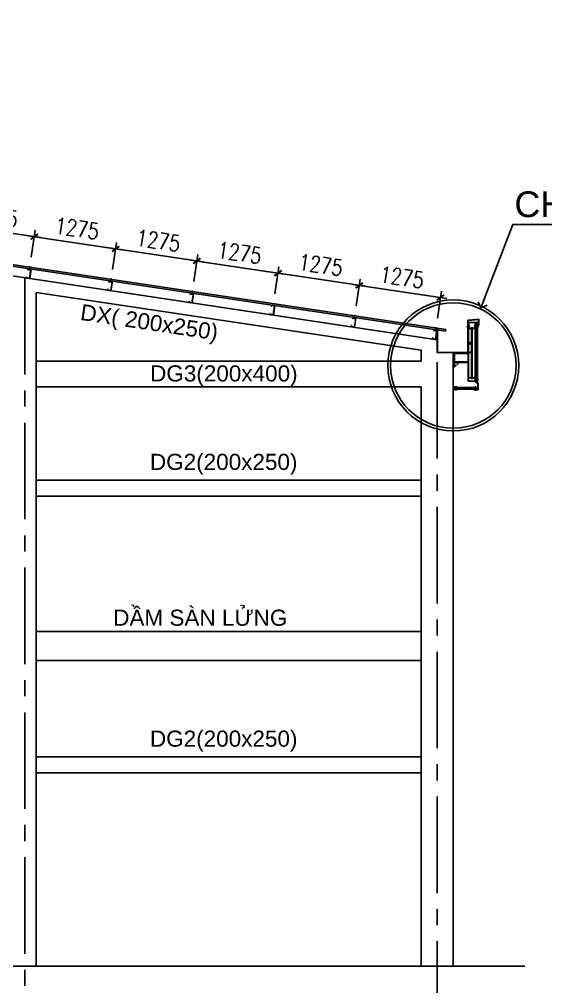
# Model space of a CAD drawing. Header units: inches. Extents: x 651127 to 1529722, y 768575 to 1021311.
# Drawn here: x 1064785 to 1072956, y 843677 to 858706 of the extents above; entities that cross this region are included whole.
import ezdxf
from ezdxf.enums import TextEntityAlignment as Align

# ---------------------------------------------------------------- set-up
doc = ezdxf.new("R2010")
doc.units = ezdxf.units.IN
doc.header["$LTSCALE"] = 1000
doc.header["$MEASUREMENT"] = 0
doc.linetypes.add('CENTER2', pattern=[1.125, 0.75, -0.125, 0.125, -0.125])
doc.layers.get('DEFPOINTS').update_dxf_attribs({"color": 8, "lineweight": 9})
for name, color, linetype in [('DWGshare.com_10', 7, 'Continuous'), ('DWGshare.com_19', 136, 'Continuous'), ('DWGshare.com_2', 147, 'Continuous'), ('DWGshare.com_3', 7, 'Continuous'), ('DWGshare.com_32', 253, 'Continuous'), ('DWGshare.com_33', 9, 'Continuous'), ('DWGshare.com_34', 1, 'Continuous'), ('DWGshare.com_35', 9, 'Continuous'), ('DWGshare.com_36', 2, 'Continuous'), ('DWGshare.com_4', 8, 'CENTER2')]:
    doc.layers.add(name, color=color, linetype=linetype)
doc.styles.add('DWGshare.com_14', font='romans.shx', dxfattribs={"width": 0.8})
doc.styles.add('DWGshare.com_4', font='romans.shx', dxfattribs={"width": 0.8})
doc.styles.add('DWGshare.com_6', font='VHELVEN.TTF')
doc.dimstyles.new('DWGshare.com_1', dxfattribs={"dimscale": 100, "dimtxt": 2.5, "dimasz": 1, "dimexe": 1, "dimexo": 1.5, "dimgap": 1, "dimtad": 1, "dimdec": 0, "dimzin": 0, "dimdsep": 46, "dimtxsty": 'DWGshare.com_4', "dimblk": 'DWGshare.com_1', "dimcen": 1.5, "dimdle": 1, "dimclrd": 256, "dimclre": 256, "dimclrt": 7, "dimadec": 0, "dimazin": 0, "dimtfac": 1, "dimtdec": 0, "dimtix": 1, "dimtmove": 2, "dimatfit": 3, "dimfxl": 1, "dimtolj": 1, "dimtzin": 0, "dimarcsym": 0})
doc.dimstyles.new('DWGshare.com_10', dxfattribs={"dimscale": 100, "dimtxt": 2.5, "dimasz": 1.5, "dimexe": 1.5, "dimexo": 1.5, "dimgap": 1, "dimtad": 1, "dimdec": 0, "dimzin": 0, "dimdsep": 46, "dimtxsty": 'DWGshare.com_14', "dimblk": 'DWGshare.com_1', "dimcen": 3, "dimdle": 1.5, "dimclrd": 252, "dimclre": 252, "dimclrt": 7, "dimadec": 0, "dimazin": 0, "dimtfac": 1, "dimtdec": 0, "dimtix": 1, "dimtmove": 2, "dimatfit": 3, "dimldrblk": 'DWGshare.com_13', "dimfxl": 1, "dimtolj": 1, "dimtzin": 0, "dimlwd": -1, "dimlwe": -1, "dimarcsym": 0})

# ---------------------------------------------------------------- blocks, each defined once
blk = doc.blocks.new('DWGshare.com_1')
at = {"color": 0, "linetype": 'ByBlock', "const_width": 0.3}
blk.add_lwpolyline([(-0.5, -0.5), (0.5, 0.5)], dxfattribs=at)
blk = doc.blocks.new('*D1238')
at = {"layer": 'DEFPOINTS', "color": 0, "transparency": 16777216}
for p in [(1065018, 855329), (1063687, 855050), (1064948, 854861)]:
    blk.add_point(p, dxfattribs=at)
at = {"layer": 'DWGshare.com_2', "lineweight": -2, "transparency": 16777216}
for p, q in [((1063709, 855199), (1063772, 855617)), ((1063658, 855533), (1065117, 855314)), ((1064970, 855009), (1065033, 855428))]:
    blk.add_line(p, q, dxfattribs=at)
at = {"layer": 'DWGshare.com_2', "lineweight": -2, "transparency": 16777216, "xscale": 100, "yscale": 100, "zscale": 100}
for p, rotation in [((1063757, 855518), 171.4692343901237), ((1065018, 855329), 351.4692343901237)]:
    blk.add_blockref('DWGshare.com_1', p, dxfattribs=dict(at, rotation=rotation))
at = {"layer": 'DWGshare.com_2', "color": 7, "transparency": 16777216, "insert": (1064421, 855646), "char_height": 250, "attachment_point": 5, "rotation": 351.4692, "style": 'DWGshare.com_4'}
blk.add_mtext('\\A1;1275', dxfattribs=at)
blk = doc.blocks.new('*D1239')
at = {"layer": 'DEFPOINTS', "color": 0, "transparency": 16777216}
for p in [(1066279, 855140), (1064948, 854861), (1066209, 854672)]:
    blk.add_point(p, dxfattribs=at)
at = {"layer": 'DWGshare.com_2', "lineweight": -2, "transparency": 16777216}
for p, q in [((1064919, 855344), (1066378, 855125)), ((1064970, 855009), (1065033, 855428)), ((1066231, 854820), (1066294, 855239))]:
    blk.add_line(p, q, dxfattribs=at)
at = {"layer": 'DWGshare.com_2', "lineweight": -2, "transparency": 16777216, "xscale": 100, "yscale": 100, "zscale": 100}
for p, rotation in [((1065018, 855329), 171.4692343901237), ((1066279, 855140), 351.4692343901237)]:
    blk.add_blockref('DWGshare.com_1', p, dxfattribs=dict(at, rotation=rotation))
at = {"layer": 'DWGshare.com_2', "color": 7, "transparency": 16777216, "insert": (1065682, 855457), "char_height": 250, "attachment_point": 5, "rotation": 351.4692, "style": 'DWGshare.com_4'}
blk.add_mtext('\\A1;1275', dxfattribs=at)
blk = doc.blocks.new('*D1240')
at = {"layer": 'DEFPOINTS', "color": 0, "transparency": 16777216}
for p in [(1067540, 854951), (1066209, 854672), (1067470, 854483)]:
    blk.add_point(p, dxfattribs=at)
at = {"layer": 'DWGshare.com_2', "lineweight": -2, "transparency": 16777216}
for p, q in [((1066180, 855155), (1067639, 854936)), ((1066231, 854820), (1066294, 855239)), ((1067492, 854631), (1067555, 855050))]:
    blk.add_line(p, q, dxfattribs=at)
at = {"layer": 'DWGshare.com_2', "lineweight": -2, "transparency": 16777216, "xscale": 100, "yscale": 100, "zscale": 100}
for p, rotation in [((1066279, 855140), 171.4692343901237), ((1067540, 854951), 351.4692343901237)]:
    blk.add_blockref('DWGshare.com_1', p, dxfattribs=dict(at, rotation=rotation))
at = {"layer": 'DWGshare.com_2', "color": 7, "transparency": 16777216, "insert": (1066943, 855268), "char_height": 250, "attachment_point": 5, "rotation": 351.4692, "style": 'DWGshare.com_4'}
blk.add_mtext('\\A1;1275', dxfattribs=at)
blk = doc.blocks.new('*D1241')
at = {"layer": 'DEFPOINTS', "color": 0, "transparency": 16777216}
for p in [(1068801, 854762), (1067470, 854483), (1068731, 854294)]:
    blk.add_point(p, dxfattribs=at)
at = {"layer": 'DWGshare.com_2', "lineweight": -2, "transparency": 16777216}
for p, q in [((1067492, 854631), (1067555, 855050)), ((1067441, 854966), (1068900, 854747)), ((1068753, 854442), (1068816, 854860))]:
    blk.add_line(p, q, dxfattribs=at)
at = {"layer": 'DWGshare.com_2', "lineweight": -2, "transparency": 16777216, "xscale": 100, "yscale": 100, "zscale": 100}
for p, rotation in [((1067540, 854951), 171.4692343901237), ((1068801, 854762), 351.4692343901237)]:
    blk.add_blockref('DWGshare.com_1', p, dxfattribs=dict(at, rotation=rotation))
at = {"layer": 'DWGshare.com_2', "color": 7, "transparency": 16777216, "insert": (1068204, 855079), "char_height": 250, "attachment_point": 5, "rotation": 351.4692, "style": 'DWGshare.com_4'}
blk.add_mtext('\\A1;1275', dxfattribs=at)
blk = doc.blocks.new('*D1242')
at = {"layer": 'DEFPOINTS', "color": 0, "transparency": 16777216}
for p in [(1070062, 854572), (1068731, 854294), (1069992, 854105)]:
    blk.add_point(p, dxfattribs=at)
at = {"layer": 'DWGshare.com_2', "lineweight": -2, "transparency": 16777216}
for p, q in [((1068753, 854442), (1068816, 854860)), ((1068702, 854776), (1070161, 854558)), ((1070014, 854253), (1070077, 854671))]:
    blk.add_line(p, q, dxfattribs=at)
at = {"layer": 'DWGshare.com_2', "lineweight": -2, "transparency": 16777216, "xscale": 100, "yscale": 100, "zscale": 100}
for p, rotation in [((1068801, 854762), 171.4692343901237), ((1070062, 854572), 351.4692343901237)]:
    blk.add_blockref('DWGshare.com_1', p, dxfattribs=dict(at, rotation=rotation))
at = {"layer": 'DWGshare.com_2', "color": 7, "transparency": 16777216, "insert": (1069465, 854890), "char_height": 250, "attachment_point": 5, "rotation": 351.4692, "style": 'DWGshare.com_4'}
blk.add_mtext('\\A1;1275', dxfattribs=at)
blk = doc.blocks.new('*D1243')
at = {"layer": 'DEFPOINTS', "color": 0, "transparency": 16777216}
for p in [(1071323, 854383), (1069992, 854105), (1071252, 853915)]:
    blk.add_point(p, dxfattribs=at)
at = {"layer": 'DWGshare.com_2', "lineweight": -2, "transparency": 16777216}
for p, q in [((1069963, 854587), (1071422, 854368)), ((1070014, 854253), (1070077, 854671)), ((1071275, 854064), (1071337, 854482))]:
    blk.add_line(p, q, dxfattribs=at)
at = {"layer": 'DWGshare.com_2', "lineweight": -2, "transparency": 16777216, "xscale": 100, "yscale": 100, "zscale": 100}
for p, rotation in [((1070062, 854572), 171.4692343901237), ((1071323, 854383), 351.4692343901237)]:
    blk.add_blockref('DWGshare.com_1', p, dxfattribs=dict(at, rotation=rotation))
at = {"layer": 'DWGshare.com_2', "color": 7, "transparency": 16777216, "insert": (1070726, 854700), "char_height": 250, "attachment_point": 5, "rotation": 351.4692, "style": 'DWGshare.com_4'}
blk.add_mtext('\\A1;1275', dxfattribs=at)
blk = doc.blocks.new('DWGshare.com_13')
at = {"color": 0, "linetype": 'ByBlock', "lineweight": -2}
for p, q in [((0, 0), (-1, 0)), ((-0.5, 0.5), (0, 0)), ((0, 0), (-0.5, -0.5))]:
    blk.add_line(p, q, dxfattribs=at)

msp = doc.modelspace()

# ---------------------------------------------------------------- linework, layer by layer
at = {"layer": 'DWGshare.com_3'}
for p, q in [((1039272.5, 858528.9), (1071272.5, 853728.9)), ((1065047.5, 843996.9), (1065047.5, 854460.4)), ((1071022.5, 853564.2), (1065047.5, 854460.4)), ((1071022.5, 853396.9), (1071022.5, 853564.2)), ((1071522.5, 843996.9), (1071522.5, 853528.5)), ((1065047.5, 853396.9), (1071022.5, 853396.9)), ((1065047.5, 852996.9), (1071022.5, 852996.9)), ((1071022.5, 843996.9), (1071022.5, 852996.9)), ((1071022.5, 851546.9), (1065047.5, 851546.9)), ((1071022.5, 851296.9), (1065047.5, 851296.9)), ((1065047.5, 849196.9), (1071022.5, 849196.9)), ((1065047.5, 848746.9), (1071022.5, 848746.9)), ((1065047.5, 847246.9), (1071022.5, 847246.9)), ((1065047.5, 846996.9), (1071022.5, 846996.9))]:
    msp.add_line(p, q, dxfattribs=at)
at = {"layer": 'DWGshare.com_32', "ltscale": 0.9}
for p, q in [((1071746.5, 853917.2), (1071746.5, 854017.9)), ((1071749.5, 854017.9), (1071749.5, 853772.1)), ((1071752.5, 853084), (1071752.5, 853996.9)), ((1071872.5, 853996.9), (1071752.5, 853996.9)), ((1071917.3, 854046.9), (1071758.2, 854030.9)), ((1071914.3, 854043.6), (1071758.5, 854027.9)), ((1071760.5, 853084), (1071760.5, 853996.9)), ((1071864.5, 853084), (1071864.5, 853996.9)), ((1071872.5, 853071.6), (1071872.5, 853996.9)), ((1071897.5, 853996.9), (1071872.5, 853996.9)), ((1071872.5, 853084), (1071872.5, 853996.9)), ((1071897.5, 853071.6), (1071897.5, 853996.9)), ((1071897.9, 853949.9), (1071897.9, 853908.7)), ((1071900.9, 853946.9), (1071900.9, 853908.7)), ((1071914.3, 853949.9), (1071914.3, 854043.6)), ((1071917.3, 853946.9), (1071917.3, 854046.9)), ((1071749.5, 853917.2), (1071746.5, 853917.2)), ((1071897.9, 853908.7), (1071900.9, 853908.7)), ((1071533.2, 853482.5), (1071521.4, 853482.5)), ((1071532.5, 853524.5), (1071522.5, 853524.5)), ((1071752.5, 853524.5), (1071532.5, 853524.5)), ((1071532.5, 853524.5), (1071532.5, 853294.5)), ((1071752.5, 853516.5), (1071532.5, 853516.5)), ((1071532.5, 853460.8), (1071532.5, 853488.3)), ((1071533.2, 853488.3), (1071532.5, 853488.3)), ((1071533.2, 853490.5), (1071542.1, 853490.5)), ((1071533.2, 853458.5), (1071533.2, 853490.5)), ((1071542.1, 853482), (1071533.2, 853482)), ((1071543.8, 853486.3), (1071543.8, 853462.8)), ((1071533.2, 853466.5), (1071521, 853466.5)), ((1071533.2, 853416.5), (1071521, 853416.5)), ((1071533.2, 853342.5), (1071521, 853342.5)), ((1071533.2, 853432.5), (1071521.4, 853432.5)), ((1071533.2, 853326.5), (1071521.4, 853326.5)), ((1071533.2, 853460.8), (1071532.5, 853460.8)), ((1071532.5, 853410.8), (1071532.5, 853438.3)), ((1071533.2, 853438.3), (1071532.5, 853438.3)), ((1071533.2, 853410.8), (1071532.5, 853410.8)), ((1071752.5, 853382.5), (1071532.5, 853382.5)), ((1071752.5, 853374.5), (1071532.5, 853374.5)), ((1071532.5, 853294.5), (1071612.5, 853374.5)), ((1071533.2, 853348.3), (1071532.5, 853348.3)), ((1071532.5, 853348.3), (1071532.5, 853320.8)), ((1071542.1, 853467), (1071533.2, 853467)), ((1071542.1, 853458.5), (1071533.2, 853458.5)), ((1071533.2, 853440.5), (1071542.1, 853440.5)), ((1071533.2, 853408.5), (1071533.2, 853440.5)), ((1071542.1, 853432), (1071533.2, 853432)), ((1071542.1, 853417), (1071533.2, 853417)), ((1071542.1, 853408.5), (1071533.2, 853408.5)), ((1071533.2, 853350.5), (1071533.2, 853318.5)), ((1071542.1, 853350.5), (1071533.2, 853350.5)), ((1071542.1, 853342), (1071533.2, 853342)), ((1071542.1, 853327), (1071533.2, 853327)), ((1071543.8, 853436.3), (1071543.8, 853412.8)), ((1071543.8, 853322.8), (1071543.8, 853346.3)), ((1071532.5, 853294.5), (1071522.5, 853294.5)), ((1071533.2, 853320.8), (1071532.5, 853320.8)), ((1071533.2, 853318.5), (1071542.1, 853318.5)), ((1071872.5, 853084), (1071752.5, 853084)), ((1071872.5, 853071.6), (1071897.5, 853071.6)), ((1071534.1, 852984), (1071892.4, 852984)), ((1071534.1, 852984), (1071534.1, 852959)), ((1071534.1, 852959), (1071892.4, 852959)), ((1071892.4, 852984), (1071892.4, 852959))]:
    msp.add_line(p, q, dxfattribs=at)
at = {"layer": 'DWGshare.com_32', "ltscale": 100}
for p, q in [((1071914.3, 853949.9), (1071897.9, 853949.9)), ((1071917.3, 853946.9), (1071900.9, 853946.9)), ((1071522.5, 852994.5), (1071575.5, 852994.5)), ((1071522.5, 852948.5), (1071522.5, 852994.5)), ((1071575.5, 852948.5), (1071522.5, 852948.5)), ((1071525.5, 852951.5), (1071525.5, 852991.5)), ((1071525.5, 852991.5), (1071575.5, 852991.5)), ((1071575.5, 852951.5), (1071525.5, 852951.5)), ((1071575.5, 852994.5), (1071575.5, 852991.5)), ((1071575.5, 852951.5), (1071575.5, 852948.5))]:
    msp.add_line(p, q, dxfattribs=at)
at = {"layer": 'DWGshare.com_32', "ltscale": 0.9}
for points in [[(1064902.3, 854704.7), (1064899.8, 854687.9), (1064943.3, 854681.3), (1064964.6, 854823.8), (1064921.1, 854830.3), (1064918.6, 854813.5), (1064915.6, 854813.9), (1064918.6, 854833.7), (1064968, 854826.3), (1064945.8, 854677.9), (1064896.3, 854685.4), (1064899.3, 854705.1)], [(1066163.2, 854515.6), (1066160.6, 854498.7), (1066204.2, 854492.2), (1066225.5, 854634.6), (1066182, 854641.1), (1066179.5, 854624.3), (1066176.5, 854624.8), (1066179.5, 854644.6), (1066228.9, 854637.1), (1066206.7, 854488.8), (1066157.2, 854496.2), (1066160.2, 854516)], [(1067424.1, 854326.4), (1067421.5, 854309.6), (1067465.1, 854303.1), (1067486.4, 854445.5), (1067442.9, 854452), (1067440.4, 854435.2), (1067437.4, 854435.6), (1067440.4, 854455.4), (1067489.8, 854448), (1067467.6, 854299.7), (1067418.1, 854307.1), (1067421.1, 854326.9)], [(1068685, 854137.3), (1068682.4, 854120.5), (1068725.9, 854113.9), (1068747.3, 854256.4), (1068703.8, 854262.9), (1068701.3, 854246.1), (1068698.3, 854246.5), (1068701.3, 854266.3), (1068750.7, 854258.9), (1068728.5, 854110.5), (1068679, 854117.9), (1068682, 854137.7)], [(1069945.8, 853948.1), (1069943.3, 853931.3), (1069986.8, 853924.8), (1070008.2, 854067.2), (1069964.7, 854073.7), (1069962.2, 854056.9), (1069959.2, 854057.4), (1069962.2, 854077.2), (1070011.6, 854069.7), (1069989.4, 853921.4), (1069939.9, 853928.8), (1069942.9, 853948.6)], [(1071772.5, 853951.3), (1071755.5, 853951.3), (1071755.5, 853907.3), (1071869.5, 853907.3), (1071869.5, 853951.3), (1071852.5, 853951.3), (1071852.5, 853954.3), (1071872.5, 853954.3), (1071872.5, 853904.3), (1071752.5, 853904.3), (1071752.5, 853954.3), (1071772.5, 853954.3)], [(1071206.7, 853759), (1071204.2, 853742.2), (1071247.7, 853735.7), (1071269.1, 853878.1), (1071225.6, 853884.6), (1071223.1, 853867.8), (1071220.1, 853868.2), (1071223.1, 853888), (1071272.5, 853880.6), (1071250.3, 853732.3), (1071200.8, 853739.7), (1071203.8, 853759.5)], [(1071799.5, 853548.5), (1071799.5, 853531.5), (1071755.5, 853531.5), (1071755.5, 853675.5), (1071799.5, 853675.5), (1071799.5, 853658.5), (1071802.5, 853658.5), (1071802.5, 853678.5), (1071752.5, 853678.5), (1071752.5, 853528.5), (1071802.5, 853528.5), (1071802.5, 853548.5)], [(1071772.5, 853090.1), (1071755.5, 853090.1), (1071755.5, 853134.1), (1071869.5, 853134.1), (1071869.5, 853090.1), (1071852.5, 853090.1), (1071852.5, 853087.1), (1071872.5, 853087.1), (1071872.5, 853137.1), (1071752.5, 853137.1), (1071752.5, 853087.1), (1071772.5, 853087.1)], [(1071878, 853067.6), (1071878, 853147.7), (1071875, 853147.7), (1071875, 853065.7), (1071904.1, 853052.9), (1071904.1, 852952.9), (1071850.3, 852952.9), (1071846.2, 852959), (1071843.7, 852957.3), (1071848.8, 852949.9), (1071907.1, 852949.9), (1071907.1, 853054.9)]]:
    msp.add_lwpolyline(points, close=True, dxfattribs=at)
msp.add_lwpolyline([(1071272.5, 853880.6), (1071272.5, 853528.5), (1071752.5, 853528.5), (1071752.5, 853946.9), (1071749.5, 853946.9), (1071749.5, 853531.5), (1071275.5, 853531.5), (1071275.5, 853880.6), (1071272.5, 853880.6)], dxfattribs=at)
for centre, radius, start, end in [((1071759.5, 854017.9), 13, 95.75881, 180), ((1071759.5, 854017.9), 10, 95.75881, 180), ((1071537.9, 853486.3), 5.95, 314.51051, 45.48949), ((1071527.1, 853474.5), 16.7, 333.32156, 26.67844), ((1071543.8, 853482), 6.865802383797258e-13, 214.3461, 208.21321), ((1071537.9, 853462.8), 5.95, 314.51051, 45.48949), ((1071537.9, 853436.3), 5.95, 314.51051, 45.48949), ((1071527.1, 853424.5), 16.7, 333.32156, 26.67844), ((1071537.9, 853412.8), 5.95, 314.51051, 45.48949), ((1071537.9, 853346.3), 5.95, 314.51051, 45.48949), ((1071527.1, 853334.5), 16.7, 333.32156, 26.67844), ((1071537.9, 853322.8), 5.95, 314.51051, 45.48949), ((1071543.8, 853432), 6.865802383797258e-13, 214.3461, 208.21321), ((1071543.8, 853327), 6.865802383797258e-13, 151.78679, 145.6539)]:
    msp.add_arc(centre, radius, start, end, dxfattribs=at)
at = {"layer": 'DWGshare.com_33', "color": 1}
msp.add_line((1003533.1, 843996.9), (1072633.8, 843996.9), dxfattribs=at)
at = {"layer": 'DWGshare.com_33', "color": 5}
msp.add_lwpolyline([(1039272.5, 858680.6), (1071401.1, 853861.3), (1071404.8, 853886), (1039272.5, 858705.9)], dxfattribs=at)
at = {"layer": 'DWGshare.com_34', "ltscale": 100}
for radius in [1017.4, 974.7]:
    msp.add_circle((1071522.5, 853328.2), radius, dxfattribs=at)
at = {"layer": 'DWGshare.com_35'}
for p, q in [((1064940.2, 854856.8), (1064940.1, 854856)), ((1064940.1, 854856), (1064954, 854853.9)), ((1064940.2, 854856.8), (1064954.1, 854854.7)), ((1064941.6, 854861.3), (1064940.9, 854856.6)), ((1064941.7, 854855.8), (1064941.7, 854855.5)), ((1064941.7, 854855.5), (1064952.4, 854853.9)), ((1064952.6, 854860.4), (1064943.4, 854861.8)), ((1064945, 854860.8), (1064944.3, 854856.1)), ((1064950.8, 854859.9), (1064950.1, 854855.3)), ((1064952.4, 854854.2), (1064952.4, 854853.9)), ((1064953.4, 854854.8), (1064954.1, 854859.4)), ((1064954, 854853.9), (1064954.1, 854854.7)), ((1064938.3, 854822.2), (1064937, 854813.6)), ((1064937, 854813.6), (1064940.2, 854809.3)), ((1064937, 854813.6), (1064938.2, 854813.4)), ((1064938, 854825), (1064938.8, 854825.6)), ((1064938, 854825), (1064946.7, 854822.1)), ((1064938, 854825), (1064938.6, 854824.2)), ((1064938, 854822.7), (1064938.5, 854823.1)), ((1064938, 854822.7), (1064939.6, 854822.2)), ((1064938, 854822.7), (1064938.3, 854822.2)), ((1064939.6, 854822.2), (1064938.2, 854813.4)), ((1064938.2, 854813.4), (1064940.2, 854809.3)), ((1064938.3, 854827.2), (1064938.7, 854827.5)), ((1064938.3, 854827.2), (1064947, 854824.3)), ((1064938.3, 854827.2), (1064939, 854826.4)), ((1064939.6, 854822.2), (1064938.3, 854822.2)), ((1064938.6, 854824.2), (1064938.5, 854823.1)), ((1064939.6, 854822.2), (1064938.5, 854823.1)), ((1064938.6, 854824.2), (1064945.9, 854821.5)), ((1064939, 854826.4), (1064938.8, 854825.6)), ((1064938.8, 854825.6), (1064946.1, 854822.9)), ((1064939, 854826.4), (1064946.2, 854823.7)), ((1064939.6, 854822.2), (1064940.2, 854809.3)), ((1064944.5, 854812.5), (1064940.2, 854809.3)), ((1064940.9, 854827.2), (1064946.4, 854825.1)), ((1064945.9, 854821.5), (1064944.5, 854812.5)), ((1064946.7, 854822.1), (1064945.9, 854821.5)), ((1064946.2, 854823.7), (1064946.1, 854822.9)), ((1064946.7, 854822.1), (1064946.1, 854822.9)), ((1064947, 854824.3), (1064946.2, 854823.7)), ((1064946.5, 854825.9), (1064946.4, 854825.1)), ((1064947, 854824.3), (1064946.4, 854825.1)), ((1064947, 854826.3), (1064946.5, 854825.9)), ((1066199.2, 854633.1), (1066197.9, 854624.5)), ((1066197.9, 854624.5), (1066201.1, 854620.2)), ((1066197.9, 854624.5), (1066199.1, 854624.3)), ((1066198.9, 854635.8), (1066199.7, 854636.5)), ((1066198.9, 854635.8), (1066207.6, 854632.9)), ((1066198.9, 854635.8), (1066199.5, 854635)), ((1066198.9, 854633.6), (1066199.4, 854634)), ((1066198.9, 854633.6), (1066200.4, 854633.1)), ((1066198.9, 854633.6), (1066199.2, 854633.1)), ((1066200.4, 854633.1), (1066199.1, 854624.3)), ((1066199.1, 854624.3), (1066201.1, 854620.2)), ((1066199.2, 854638.1), (1066199.6, 854638.4)), ((1066199.2, 854638.1), (1066207.9, 854635.1)), ((1066199.2, 854638.1), (1066199.8, 854637.2)), ((1066200.4, 854633.1), (1066199.2, 854633.1)), ((1066199.5, 854635), (1066199.4, 854634)), ((1066200.4, 854633.1), (1066199.4, 854634)), ((1066199.5, 854635), (1066206.7, 854632.3)), ((1066199.8, 854637.2), (1066199.7, 854636.5)), ((1066199.7, 854636.5), (1066207, 854633.7)), ((1066199.8, 854637.2), (1066207.1, 854634.5)), ((1066200.4, 854633.1), (1066201.1, 854620.2)), ((1066201.1, 854667.6), (1066201, 854666.9)), ((1066201, 854666.9), (1066214.9, 854664.8)), ((1066201.1, 854667.6), (1066215, 854665.5)), ((1066205.4, 854623.3), (1066201.1, 854620.2)), ((1066202.5, 854672.2), (1066201.8, 854667.5)), ((1066201.8, 854638), (1066207.3, 854636)), ((1066202.6, 854666.6), (1066202.6, 854666.4)), ((1066202.6, 854666.4), (1066213.3, 854664.8)), ((1066213.4, 854671.3), (1066204.3, 854672.6)), ((1066205.8, 854671.7), (1066205.1, 854667)), ((1066206.7, 854632.3), (1066205.4, 854623.3)), ((1066207.6, 854632.9), (1066206.7, 854632.3)), ((1066207.1, 854634.5), (1066207, 854633.7)), ((1066207.6, 854632.9), (1066207, 854633.7)), ((1066207.9, 854635.1), (1066207.1, 854634.5)), ((1066207.4, 854636.8), (1066207.3, 854636)), ((1066207.9, 854635.1), (1066207.3, 854636)), ((1066207.9, 854637.1), (1066207.4, 854636.8)), ((1066211.7, 854670.8), (1066211, 854666.1)), ((1066213.3, 854665), (1066213.3, 854664.8)), ((1066214.3, 854665.6), (1066215, 854670.3)), ((1066214.9, 854664.8), (1066215, 854665.5)), ((1067460.1, 854444), (1067458.8, 854435.3)), ((1067458.8, 854435.3), (1067462, 854431)), ((1067458.8, 854435.3), (1067460, 854435.1)), ((1067459.8, 854446.7), (1067460.6, 854447.3)), ((1067459.8, 854446.7), (1067468.5, 854443.8)), ((1067459.8, 854446.7), (1067460.4, 854445.9)), ((1067459.8, 854444.5), (1067460.2, 854444.8)), ((1067459.8, 854444.5), (1067461.3, 854443.9)), ((1067459.8, 854444.5), (1067460.1, 854444)), ((1067461.3, 854443.9), (1067460, 854435.1)), ((1067460, 854435.1), (1067462, 854431)), ((1067460.1, 854448.9), (1067460.5, 854449.2)), ((1067460.1, 854448.9), (1067468.8, 854446)), ((1067460.1, 854448.9), (1067460.7, 854448.1)), ((1067461.3, 854443.9), (1067460.1, 854444)), ((1067460.4, 854445.9), (1067460.2, 854444.8)), ((1067461.3, 854443.9), (1067460.2, 854444.8)), ((1067460.4, 854445.9), (1067467.6, 854443.2)), ((1067460.7, 854448.1), (1067460.6, 854447.3)), ((1067460.6, 854447.3), (1067467.9, 854444.6)), ((1067460.7, 854448.1), (1067468, 854445.4)), ((1067461.3, 854443.9), (1067462, 854431)), ((1067462, 854478.5), (1067461.9, 854477.7)), ((1067461.9, 854477.7), (1067475.8, 854475.7)), ((1067462, 854478.5), (1067475.9, 854476.4)), ((1067466.3, 854434.2), (1067462, 854431)), ((1067463.4, 854483), (1067462.7, 854478.4)), ((1067462.7, 854448.9), (1067468.2, 854446.8)), ((1067463.5, 854477.5), (1067463.5, 854477.2)), ((1067463.5, 854477.2), (1067474.2, 854475.6)), ((1067474.3, 854482.1), (1067465.2, 854483.5)), ((1067466.7, 854482.6), (1067466, 854477.9)), ((1067467.6, 854443.2), (1067466.3, 854434.2)), ((1067468.5, 854443.8), (1067467.6, 854443.2)), ((1067468, 854445.4), (1067467.9, 854444.6)), ((1067468.5, 854443.8), (1067467.9, 854444.6)), ((1067468.8, 854446), (1067468, 854445.4)), ((1067468.3, 854447.6), (1067468.2, 854446.8)), ((1067468.8, 854446), (1067468.2, 854446.8)), ((1067468.8, 854448), (1067468.3, 854447.6)), ((1067472.6, 854481.7), (1067471.9, 854477)), ((1067474.2, 854475.9), (1067474.2, 854475.6)), ((1067475.2, 854476.5), (1067475.9, 854481.2)), ((1067475.8, 854475.7), (1067475.9, 854476.4)), ((1069983.8, 854100.2), (1069983.7, 854099.5)), ((1069983.7, 854099.5), (1069997.6, 854097.4)), ((1069983.8, 854100.2), (1069997.7, 854098.1)), ((1069985.2, 854104.8), (1069984.5, 854100.1)), ((1069985.3, 854099.2), (1069985.3, 854099)), ((1069985.3, 854099), (1069995.9, 854097.4)), ((1069996.1, 854103.9), (1069987, 854105.2)), ((1069988.5, 854104.3), (1069987.8, 854099.6)), ((1069994.4, 854103.4), (1069993.7, 854098.7)), ((1069996, 854097.6), (1069995.9, 854097.4)), ((1069997, 854098.2), (1069997.7, 854102.9)), ((1069997.6, 854097.4), (1069997.7, 854098.1)), ((1069981.9, 854065.7), (1069980.6, 854057.1)), ((1069980.6, 854057.1), (1069983.8, 854052.8)), ((1069980.6, 854057.1), (1069981.8, 854056.9)), ((1069981.5, 854066.2), (1069982, 854066.6)), ((1069981.5, 854066.2), (1069983.1, 854065.7)), ((1069981.5, 854066.2), (1069981.9, 854065.7)), ((1069981.6, 854068.4), (1069982.4, 854069)), ((1069981.6, 854068.4), (1069990.3, 854065.5)), ((1069981.6, 854068.4), (1069982.2, 854067.6)), ((1069983.1, 854065.7), (1069981.8, 854056.9)), ((1069981.8, 854056.9), (1069983.8, 854052.8)), ((1069981.9, 854070.7), (1069982.3, 854071)), ((1069981.9, 854070.7), (1069990.6, 854067.7)), ((1069981.9, 854070.7), (1069982.5, 854069.8)), ((1069983.1, 854065.7), (1069981.9, 854065.7)), ((1069982.2, 854067.6), (1069982, 854066.6)), ((1069983.1, 854065.7), (1069982, 854066.6)), ((1069982.2, 854067.6), (1069989.4, 854064.9)), ((1069982.5, 854069.8), (1069982.4, 854069)), ((1069982.4, 854069), (1069989.6, 854066.3)), ((1069982.5, 854069.8), (1069989.8, 854067.1)), ((1069983.1, 854065.7), (1069983.8, 854052.8)), ((1069988.1, 854055.9), (1069983.8, 854052.8)), ((1069984.5, 854070.6), (1069990, 854068.6)), ((1069989.4, 854064.9), (1069988.1, 854055.9)), ((1069990.3, 854065.5), (1069989.4, 854064.9)), ((1069989.8, 854067.1), (1069989.6, 854066.3)), ((1069990.3, 854065.5), (1069989.6, 854066.3)), ((1069990.6, 854067.7), (1069989.8, 854067.1)), ((1069990.1, 854069.4), (1069990, 854068.6)), ((1069990.6, 854067.7), (1069990, 854068.6)), ((1069990.6, 854069.7), (1069990.1, 854069.4)), ((1071740.1, 853924.7), (1071740.1, 853933.9)), ((1071740.8, 853935.6), (1071745.5, 853935.6)), ((1071740.8, 853932.3), (1071745.5, 853932.3)), ((1071740.8, 853926.3), (1071745.5, 853926.3)), ((1071745.5, 853936.3), (1071745.5, 853922.2)), ((1071745.5, 853936.3), (1071746.2, 853936.3)), ((1071746.2, 853936.3), (1071746.2, 853922.2)), ((1071746.2, 853934.7), (1071746.5, 853934.7)), ((1071746.5, 853934.7), (1071746.5, 853923.9)), ((1071756.2, 853933.8), (1071755.9, 853933.5)), ((1071755.9, 853931.3), (1071757.1, 853925.5)), ((1071756.2, 853933.8), (1071757.8, 853924.8)), ((1071756.2, 853933.8), (1071756.9, 853933.1)), ((1071756.9, 853933.1), (1071758.5, 853925.5)), ((1071756.9, 853933.1), (1071757.7, 853933.1)), ((1071758.5, 853933.8), (1071757.7, 853933.1)), ((1071757.7, 853933.1), (1071759.3, 853925.5)), ((1071758.5, 853933.8), (1071760.1, 853924.8)), ((1071758.5, 853933.8), (1071759.2, 853933.1)), ((1071759.2, 853933.1), (1071760.8, 853925.5)), ((1071759.2, 853933.1), (1071760.3, 853933.1)), ((1071760.7, 853933.5), (1071760.3, 853933.1)), ((1071761, 853931.9), (1071760.3, 853933.1)), ((1071760.7, 853933.5), (1071761, 853931.9)), ((1071760.7, 853933.5), (1071761.1, 853933.1)), ((1071761, 853931.9), (1071761.1, 853933.1)), ((1071761, 853931.9), (1071773.7, 853929.3)), ((1071761, 853931.9), (1071769.9, 853931.9)), ((1071761.1, 853933.1), (1071769.9, 853933.1)), ((1071769.9, 853933.1), (1071773.7, 853929.3)), ((1071769.9, 853933.1), (1071769.9, 853931.9)), ((1071769.9, 853931.9), (1071773.7, 853929.3)), ((1071769.9, 853925.5), (1071773.7, 853929.3)), ((1071858.7, 853933.1), (1071854.9, 853929.3)), ((1071858.7, 853931.9), (1071854.9, 853929.3)), ((1071867.6, 853931.9), (1071854.9, 853929.3)), ((1071858.7, 853925.5), (1071854.9, 853929.3)), ((1071858.7, 853933.1), (1071858.7, 853931.9)), ((1071867.5, 853933.1), (1071858.7, 853933.1)), ((1071867.6, 853931.9), (1071858.7, 853931.9)), ((1071867.9, 853933.5), (1071867.5, 853933.1)), ((1071867.6, 853931.9), (1071867.5, 853933.1)), ((1071867.9, 853933.5), (1071867.6, 853931.9)), ((1071867.6, 853931.9), (1071868.3, 853933.1)), ((1071869.4, 853933.1), (1071867.8, 853925.5)), ((1071867.9, 853933.5), (1071868.3, 853933.1)), ((1071869.4, 853933.1), (1071868.3, 853933.1)), ((1071870.1, 853933.8), (1071868.5, 853924.8)), ((1071870.9, 853933.1), (1071869.3, 853925.5)), ((1071870.1, 853933.8), (1071869.4, 853933.1)), ((1071870.1, 853933.8), (1071870.9, 853933.1)), ((1071871.7, 853933.1), (1071870.1, 853925.5)), ((1071872.4, 853933.8), (1071870.8, 853924.8)), ((1071871.7, 853933.1), (1071870.9, 853933.1)), ((1071872.7, 853931.3), (1071871.5, 853925.5)), ((1071872.4, 853933.8), (1071871.7, 853933.1)), ((1071872.4, 853933.8), (1071872.7, 853933.5)), ((1071901.1, 853934.7), (1071900.9, 853934.7)), ((1071900.9, 853934.7), (1071900.9, 853923.9)), ((1071901.9, 853936.3), (1071901.1, 853936.3)), ((1071901.1, 853936.3), (1071901.1, 853922.2)), ((1071901.9, 853936.3), (1071901.9, 853922.2)), ((1071906.6, 853935.6), (1071901.9, 853935.6)), ((1071906.6, 853932.3), (1071901.9, 853932.3)), ((1071906.6, 853926.3), (1071901.9, 853926.3)), ((1071907.3, 853924.7), (1071907.3, 853933.9)), ((1071242.8, 853876.6), (1071241.5, 853867.9)), ((1071241.5, 853867.9), (1071244.7, 853863.6)), ((1071241.5, 853867.9), (1071242.7, 853867.7)), ((1071242.4, 853877.1), (1071242.9, 853877.4)), ((1071242.4, 853877.1), (1071244, 853876.5)), ((1071242.4, 853877.1), (1071242.8, 853876.6)), ((1071242.5, 853879.3), (1071243.3, 853879.9)), ((1071242.5, 853879.3), (1071251.1, 853876.4)), ((1071242.5, 853879.3), (1071243.1, 853878.5)), ((1071244, 853876.5), (1071242.7, 853867.7)), ((1071242.7, 853867.7), (1071244.7, 853863.6)), ((1071242.8, 853881.5), (1071243.2, 853881.8)), ((1071242.8, 853881.5), (1071251.5, 853878.6)), ((1071242.8, 853881.5), (1071243.4, 853880.7)), ((1071244, 853876.5), (1071242.8, 853876.6)), ((1071243.1, 853878.5), (1071242.9, 853877.4)), ((1071244, 853876.5), (1071242.9, 853877.4)), ((1071243.1, 853878.5), (1071250.3, 853875.8)), ((1071243.4, 853880.7), (1071243.3, 853879.9)), ((1071243.3, 853879.9), (1071250.5, 853877.2)), ((1071243.4, 853880.7), (1071250.7, 853878)), ((1071244, 853876.5), (1071244.7, 853863.6)), ((1071244.7, 853911.1), (1071244.6, 853910.3)), ((1071244.6, 853910.3), (1071258.5, 853908.3)), ((1071244.7, 853911.1), (1071258.6, 853909)), ((1071249, 853866.8), (1071244.7, 853863.6)), ((1071246.1, 853915.6), (1071245.4, 853911)), ((1071245.4, 853881.5), (1071250.9, 853879.4)), ((1071246.2, 853910.1), (1071246.1, 853909.8)), ((1071246.1, 853909.8), (1071256.8, 853908.2)), ((1071257, 853914.7), (1071247.9, 853916.1)), ((1071249.4, 853915.1), (1071248.7, 853910.5)), ((1071250.3, 853875.8), (1071249, 853866.8)), ((1071251.1, 853876.4), (1071250.3, 853875.8)), ((1071250.7, 853878), (1071250.5, 853877.2)), ((1071251.1, 853876.4), (1071250.5, 853877.2)), ((1071251.5, 853878.6), (1071250.7, 853878)), ((1071251, 853880.2), (1071250.9, 853879.4)), ((1071251.5, 853878.6), (1071250.9, 853879.4)), ((1071251.5, 853880.6), (1071251, 853880.2)), ((1071255.3, 853914.3), (1071254.6, 853909.6)), ((1071256.9, 853908.5), (1071256.8, 853908.2)), ((1071257.9, 853909.1), (1071258.6, 853913.8)), ((1071258.5, 853908.3), (1071258.6, 853909)), ((1071745.5, 853923), (1071740.8, 853923)), ((1071746.2, 853922.2), (1071745.5, 853922.2)), ((1071746.2, 853923.9), (1071746.5, 853923.9)), ((1071755.9, 853925.1), (1071756.3, 853925.5)), ((1071756.3, 853925.5), (1071757.1, 853925.5)), ((1071757.8, 853924.8), (1071757.1, 853925.5)), ((1071757.8, 853924.8), (1071758.5, 853925.5)), ((1071758.5, 853925.5), (1071759.3, 853925.5)), ((1071760.1, 853924.8), (1071759.3, 853925.5)), ((1071760.1, 853924.8), (1071760.8, 853925.5)), ((1071760.8, 853925.5), (1071769.9, 853925.5)), ((1071867.8, 853925.5), (1071858.7, 853925.5)), ((1071868.5, 853924.8), (1071867.8, 853925.5)), ((1071868.5, 853924.8), (1071869.3, 853925.5)), ((1071870.1, 853925.5), (1071869.3, 853925.5)), ((1071870.8, 853924.8), (1071870.1, 853925.5)), ((1071870.8, 853924.8), (1071871.5, 853925.5)), ((1071872.3, 853925.5), (1071871.5, 853925.5)), ((1071872.7, 853925.1), (1071872.3, 853925.5)), ((1071901.1, 853923.9), (1071900.9, 853923.9)), ((1071901.1, 853922.2), (1071901.9, 853922.2)), ((1071901.9, 853923), (1071906.6, 853923)), ((1071784.6, 853679.6), (1071770.5, 853679.6)), ((1071784.6, 853678.8), (1071770.5, 853678.8)), ((1071782.9, 853678.5), (1071772.1, 853678.5)), ((1071772.9, 853685), (1071782.1, 853685)), ((1071782, 853675.2), (1071773, 853673.6)), ((1071782, 853673), (1071773, 853671.4)), ((1071779.5, 853675.5), (1071773.7, 853674.3)), ((1071781.3, 853674.5), (1071773.7, 853672.9)), ((1071781.3, 853673.7), (1071773.7, 853672.1)), ((1071781.3, 853672.2), (1071773.7, 853670.6)), ((1071773.7, 853661.5), (1071777.5, 853657.8)), ((1071780.1, 853670.4), (1071777.5, 853657.8)), ((1071781.3, 853661.5), (1071777.5, 853657.8)), ((1071780.1, 853661.5), (1071777.5, 853657.8)), ((1071780.1, 853670.4), (1071781.3, 853671.2)), ((1071781.7, 853670.7), (1071780.1, 853670.4)), ((1071780.1, 853670.4), (1071781.3, 853670.3)), ((1071780.1, 853670.4), (1071780.1, 853661.5)), ((1071781.3, 853661.5), (1071780.1, 853661.5)), ((1071780.5, 853684.3), (1071780.5, 853679.6)), ((1071782, 853675.2), (1071781.3, 853674.5)), ((1071781.3, 853674.5), (1071781.3, 853673.7)), ((1071782, 853673), (1071781.3, 853673.7)), ((1071782, 853673), (1071781.3, 853672.2)), ((1071781.3, 853672.2), (1071781.3, 853671.2)), ((1071781.7, 853670.7), (1071781.3, 853671.2)), ((1071781.7, 853670.7), (1071781.3, 853670.3)), ((1071781.3, 853670.3), (1071781.3, 853661.5)), ((1071782, 853675.2), (1071781.7, 853675.5)), ((1071782.9, 853678.8), (1071782.9, 853678.5)), ((1071783.8, 853684.3), (1071783.8, 853679.6)), ((1071784.6, 853679.6), (1071784.6, 853678.8)), ((1071855.4, 853115.9), (1071851.6, 853112.1)), ((1071864.3, 853114.6), (1071851.6, 853112.1)), ((1071855.4, 853114.6), (1071851.6, 853112.1)), ((1071855.4, 853108.3), (1071851.6, 853112.1)), ((1071864.1, 853115.9), (1071855.4, 853115.9)), ((1071855.4, 853115.9), (1071855.4, 853114.6)), ((1071864.3, 853114.6), (1071855.4, 853114.6)), ((1071864.4, 853108.3), (1071855.4, 853108.3)), ((1071864.5, 853116.3), (1071864.1, 853115.9)), ((1071864.3, 853114.6), (1071864.1, 853115.9)), ((1071864.5, 853116.3), (1071864.3, 853114.6)), ((1071864.3, 853114.6), (1071865, 853115.9)), ((1071866.1, 853115.9), (1071864.4, 853108.3)), ((1071865.2, 853107.6), (1071864.4, 853108.3)), ((1071864.5, 853116.3), (1071865, 853115.9)), ((1071866.1, 853115.9), (1071865, 853115.9)), ((1071866.8, 853116.6), (1071865.2, 853107.6)), ((1071865.2, 853107.6), (1071865.9, 853108.3)), ((1071867.5, 853115.9), (1071865.9, 853108.3)), ((1071866.7, 853108.3), (1071865.9, 853108.3)), ((1071866.8, 853116.6), (1071866.1, 853115.9)), ((1071868.3, 853115.9), (1071866.7, 853108.3)), ((1071867.4, 853107.6), (1071866.7, 853108.3)), ((1071866.8, 853116.6), (1071867.5, 853115.9)), ((1071869, 853116.6), (1071867.4, 853107.6)), ((1071867.4, 853107.6), (1071868.1, 853108.3)), ((1071868.3, 853115.9), (1071867.5, 853115.9)), ((1071869.4, 853114.1), (1071868.1, 853108.3)), ((1071868.9, 853108.3), (1071868.1, 853108.3)), ((1071869, 853116.6), (1071868.3, 853115.9)), ((1071869.4, 853107.9), (1071868.9, 853108.3)), ((1071869, 853116.6), (1071869.4, 853116.2)), ((1071897.5, 853117.5), (1071897.5, 853106.7)), ((1071897.8, 853117.5), (1071897.5, 853117.5)), ((1071897.8, 853106.7), (1071897.5, 853106.7)), ((1071897.8, 853119.1), (1071897.8, 853105)), ((1071898.5, 853119.1), (1071897.8, 853119.1)), ((1071897.8, 853105), (1071898.5, 853105)), ((1071898.5, 853119.1), (1071898.5, 853105)), ((1071903.2, 853118.4), (1071898.5, 853118.4)), ((1071903.2, 853115), (1071898.5, 853115)), ((1071903.2, 853109.1), (1071898.5, 853109.1)), ((1071898.5, 853105.8), (1071903.2, 853105.8)), ((1071903.9, 853107.5), (1071903.9, 853116.7)), ((1071525.8, 852976.9), (1071525.5, 852976.9)), ((1071525.5, 852976.9), (1071525.5, 852966.1)), ((1071525.8, 852966.1), (1071525.5, 852966.1)), ((1071526.5, 852978.5), (1071525.8, 852978.5)), ((1071525.8, 852978.5), (1071525.8, 852964.4)), ((1071525.8, 852964.4), (1071526.5, 852964.4)), ((1071526.5, 852978.5), (1071526.5, 852964.4)), ((1071531.2, 852977.8), (1071526.5, 852977.8)), ((1071531.2, 852974.4), (1071526.5, 852974.4)), ((1071531.2, 852968.5), (1071526.5, 852968.5)), ((1071526.5, 852965.2), (1071531.2, 852965.2)), ((1071531.9, 852966.8), (1071531.9, 852976.1)), ((1071873.6, 852949.6), (1071859.5, 852949.6)), ((1071859.5, 852949.6), (1071859.5, 852948.9)), ((1071873.6, 852948.9), (1071859.5, 852948.9)), ((1071860.2, 852948.9), (1071860.2, 852944.2)), ((1071861.1, 852949.6), (1071861.1, 852949.9)), ((1071871.9, 852949.9), (1071861.1, 852949.9)), ((1071861.9, 852943.5), (1071871.2, 852943.5)), ((1071862, 852988.2), (1071862.7, 852988.9)), ((1071862, 852988.2), (1071862.7, 852987.4)), ((1071871, 852986.6), (1071862, 852988.2)), ((1071862, 852985.9), (1071862.7, 852986.6)), ((1071862, 852985.9), (1071862.7, 852985.2)), ((1071871, 852984.3), (1071862, 852985.9)), ((1071862.3, 852984), (1071862.7, 852984.4)), ((1071862.7, 852998), (1071866.5, 853001.8)), ((1071862.7, 852988.9), (1071862.7, 852998)), ((1071870.3, 852987.3), (1071862.7, 852988.9)), ((1071862.7, 852986.6), (1071862.7, 852987.4)), ((1071870.3, 852985.8), (1071862.7, 852987.4)), ((1071870.3, 852985), (1071862.7, 852986.6)), ((1071862.7, 852984.4), (1071862.7, 852985.2)), ((1071868.5, 852984), (1071862.7, 852985.2)), ((1071863.6, 852944.2), (1071863.6, 852948.9)), ((1071870.3, 852998), (1071866.5, 853001.8)), ((1071869.1, 852998), (1071866.5, 853001.8)), ((1071869.1, 852989.1), (1071866.5, 853001.8)), ((1071870.3, 852998), (1071869.1, 852998)), ((1071869.1, 852989.1), (1071869.1, 852998)), ((1071869.1, 852989.1), (1071870.3, 852989.2)), ((1071870.7, 852988.8), (1071869.1, 852989.1)), ((1071869.1, 852989.1), (1071870.3, 852988.4)), ((1071869.5, 852944.2), (1071869.5, 852948.9)), ((1071870.3, 852989.2), (1071870.3, 852998)), ((1071870.7, 852988.8), (1071870.3, 852989.2)), ((1071870.7, 852988.8), (1071870.3, 852988.4)), ((1071870.3, 852987.3), (1071870.3, 852988.4)), ((1071871, 852986.6), (1071870.3, 852987.3)), ((1071871, 852986.6), (1071870.3, 852985.8)), ((1071870.3, 852985), (1071870.3, 852985.8)), ((1071871, 852984.3), (1071870.3, 852985)), ((1071871, 852984.3), (1071870.7, 852984)), ((1071871.9, 852949.6), (1071871.9, 852949.9)), ((1071872.8, 852944.2), (1071872.8, 852948.9)), ((1071873.6, 852948.9), (1071873.6, 852949.6))]:
    msp.add_line(p, q, dxfattribs=at)
for centre, radius, start, end in [((1064943.1, 854859.4), 2.34, 35.97974, 126.95873), ((1064947, 854854.6), 6.58, 54.79079, 108.14767), ((1064952.2, 854858.1), 2.34, 35.97974, 126.95873), ((1064950.9, 854860.6), 2.703409688620171e-13, 233.25602, 227.12314), ((1066203.9, 854670.3), 2.34, 35.97974, 126.95873), ((1066207.9, 854665.4), 6.58, 54.79079, 108.14767), ((1066213.1, 854668.9), 2.34, 35.97974, 126.95873), ((1066211.8, 854671.5), 2.703409688620171e-13, 233.25602, 227.12314), ((1067464.8, 854481.2), 2.34, 35.97974, 126.95873), ((1067468.8, 854476.3), 6.58, 54.79079, 108.14767), ((1067474, 854479.8), 2.34, 35.97974, 126.95873), ((1067472.7, 854482.4), 2.703409688620171e-13, 233.25602, 227.12314), ((1069986.6, 854102.9), 2.34, 35.97974, 126.95873), ((1069990.6, 854098), 6.58, 54.79079, 108.14767), ((1069995.8, 854101.5), 2.34, 35.97974, 126.95873), ((1069994.5, 854104.1), 2.703409688620171e-13, 233.25602, 227.12314), ((1071742.4, 853933.9), 2.34, 134.51051, 225.48949), ((1071746.7, 853929.3), 6.58, 153.32156, 206.67844), ((1071740.1, 853926.3), 2.703409688620171e-13, 34.3461, 28.21321), ((1071742.4, 853924.7), 2.34, 134.51051, 225.48949), ((1071905, 853933.9), 2.34, 314.51051, 45.48949), ((1071900.7, 853929.3), 6.58, 333.32156, 26.67844), ((1071905, 853924.7), 2.34, 314.51051, 45.48949), ((1071907.3, 853926.3), 2.703409688620171e-13, 151.78679, 145.6539), ((1071247.5, 853913.8), 2.34, 35.97974, 126.95873), ((1071251.5, 853908.9), 6.58, 54.79079, 108.14767), ((1071256.7, 853912.4), 2.34, 35.97974, 126.95873), ((1071255.4, 853915), 2.703409688620171e-13, 233.25602, 227.12314), ((1071777.5, 853678.4), 6.58, 63.32156, 116.67844), ((1071782.1, 853682.6), 2.34, 44.51051, 135.48949), ((1071901.6, 853116.7), 2.34, 314.51051, 45.48949), ((1071897.4, 853112.1), 6.58, 333.32156, 26.67844), ((1071901.6, 853107.5), 2.34, 314.51051, 45.48949), ((1071903.9, 853109.1), 2.703409688620171e-13, 151.78679, 145.6539), ((1071529.6, 852976.1), 2.34, 314.51051, 45.48949), ((1071525.4, 852971.5), 6.58, 333.32156, 26.67844), ((1071529.6, 852966.8), 2.34, 314.51051, 45.48949), ((1071531.9, 852968.5), 2.703409688620171e-13, 151.78679, 145.6539), ((1071861.9, 852945.8), 2.34, 224.51051, 315.48949), ((1071866.5, 852950.1), 6.58, 243.32156, 296.67844), ((1071863.6, 852943.5), 2.703409688620171e-13, 61.78679, 55.6539), ((1071871.2, 852945.8), 2.34, 224.51051, 315.48949)]:
    msp.add_arc(centre, radius, start, end, dxfattribs=at)
for points in [[(1064939.6, 854822.2), (1064940.9, 854822.9), (1064944.5, 854821.1), (1064945.2, 854818.4), (1064945.1, 854816.6)], [(1066200.4, 854633.1), (1066201.8, 854633.7), (1066205.3, 854631.9), (1066206.1, 854629.3), (1066206, 854627.5)], [(1067461.3, 854443.9), (1067462.7, 854444.6), (1067466.2, 854442.8), (1067467, 854440.2), (1067466.9, 854438.4)], [(1069983.1, 854065.7), (1069984.5, 854066.3), (1069988, 854064.5), (1069988.8, 854061.9), (1069988.7, 854060.1)], [(1071761, 853931.9), (1071760.1, 853930.6), (1071761.4, 853926.9), (1071763.9, 853925.7), (1071765.7, 853925.5)], [(1071867.6, 853931.9), (1071868.5, 853930.6), (1071867.2, 853926.9), (1071864.7, 853925.7), (1071862.9, 853925.5)], [(1071244, 853876.5), (1071245.4, 853877.2), (1071248.9, 853875.4), (1071249.7, 853872.8), (1071249.6, 853871)], [(1071780.1, 853670.4), (1071778.8, 853671.3), (1071775.1, 853670), (1071773.9, 853667.5), (1071773.7, 853665.8)], [(1071864.3, 853114.6), (1071865.1, 853113.4), (1071863.9, 853109.6), (1071861.4, 853108.5), (1071859.6, 853108.3)], [(1071869.1, 852989.1), (1071867.8, 852988.2), (1071864.1, 852989.5), (1071863, 852992), (1071862.7, 852993.8)]]:
    msp.add_spline(points, degree=3, dxfattribs=at)
at = {"layer": 'DWGshare.com_36'}
for p, q in [((1071802.9, 853913.3), (1071802.9, 853907.7)), ((1071802.9, 853907.7), (1071822.9, 853907.7)), ((1071802.9, 853903.9), (1071822.9, 853903.9)), ((1071802.9, 853898.3), (1071802.9, 853903.9)), ((1071820.2, 853914.4), (1071805.5, 853914.4)), ((1071820.2, 853897.2), (1071805.5, 853897.2)), ((1071807.5, 853149.5), (1071807.5, 853897.2)), ((1071807.9, 853915.7), (1071808.5, 853916.4)), ((1071807.9, 853915.7), (1071808.5, 853915.1)), ((1071807.9, 853914.5), (1071808.5, 853915.1)), ((1071807.9, 853914.5), (1071808, 853914.4)), ((1071807.9, 853896.9), (1071808.2, 853897.2)), ((1071807.9, 853896.9), (1071808.5, 853896.3)), ((1071807.9, 853895.7), (1071808.5, 853896.3)), ((1071807.9, 853895.7), (1071808.5, 853895)), ((1071807.9, 853894.4), (1071808.5, 853895)), ((1071807.9, 853894.4), (1071808.5, 853893.8)), ((1071807.9, 853893.2), (1071808.5, 853893.8)), ((1071807.9, 853893.2), (1071808.5, 853892.5)), ((1071807.9, 853891.9), (1071808.5, 853892.5)), ((1071808.2, 853913.3), (1071808.2, 853907.7)), ((1071808.2, 853898.3), (1071808.2, 853903.9)), ((1071808.5, 853917.2), (1071817.1, 853917.2)), ((1071808.5, 853916.4), (1071808.5, 853917.2)), ((1071812.9, 853916.9), (1071808.5, 853916.4)), ((1071817.2, 853916.1), (1071808.5, 853915.1)), ((1071816.7, 853897.2), (1071808.5, 853896.3)), ((1071817.2, 853896), (1071808.5, 853895)), ((1071817.2, 853894.8), (1071808.5, 853893.8)), ((1071817.2, 853893.5), (1071808.5, 853892.5)), ((1071817.2, 853892.3), (1071811, 853891.7)), ((1071817.2, 853914.9), (1071813, 853914.4)), ((1071817.6, 853916.4), (1071817.1, 853917.2)), ((1071817.6, 853916.4), (1071817.2, 853916.1)), ((1071817.9, 853915.5), (1071817.2, 853916.1)), ((1071817.9, 853915.5), (1071817.2, 853914.9)), ((1071817.7, 853914.4), (1071817.2, 853914.9)), ((1071817.9, 853896.7), (1071817.2, 853896)), ((1071817.9, 853895.4), (1071817.2, 853896)), ((1071817.9, 853895.4), (1071817.2, 853894.8)), ((1071817.9, 853894.2), (1071817.2, 853894.8)), ((1071817.9, 853894.2), (1071817.2, 853893.5)), ((1071817.9, 853892.9), (1071817.2, 853893.5)), ((1071817.9, 853892.9), (1071817.2, 853892.3)), ((1071817.9, 853891.7), (1071817.2, 853892.3)), ((1071817.9, 853896.7), (1071817.3, 853897.2)), ((1071817.5, 853149.7), (1071817.5, 853891.7)), ((1071817.6, 853913.3), (1071817.6, 853907.7)), ((1071817.6, 853898.3), (1071817.6, 853903.9)), ((1071822.9, 853907.7), (1071822.9, 853913.3)), ((1071822.9, 853903.9), (1071822.9, 853898.3)), ((1071802.5, 853143.1), (1071802.5, 853137.5)), ((1071802.5, 853137.5), (1071822.5, 853137.5)), ((1071802.5, 853133.7), (1071822.5, 853133.7)), ((1071802.5, 853128.1), (1071802.5, 853133.7)), ((1071819.9, 853144.2), (1071805.2, 853144.2)), ((1071819.9, 853127), (1071805.2, 853127)), ((1071807.5, 853149.5), (1071808.1, 853148.8)), ((1071807.5, 853148.2), (1071808.1, 853148.8)), ((1071807.5, 853148.2), (1071808.1, 853147.6)), ((1071807.5, 853147), (1071808.1, 853147.6)), ((1071807.5, 853147), (1071808.1, 853146.3)), ((1071807.5, 853145.7), (1071808.1, 853146.3)), ((1071807.5, 853145.7), (1071808.1, 853145.1)), ((1071807.5, 853144.5), (1071808.1, 853145.1)), ((1071807.5, 853144.5), (1071807.8, 853144.2)), ((1071807.5, 853126.9), (1071807.6, 853127)), ((1071807.5, 853126.9), (1071808.1, 853126.3)), ((1071807.5, 853125.6), (1071808.1, 853126.3)), ((1071807.5, 853125.6), (1071808.1, 853125)), ((1071807.8, 853143.1), (1071807.8, 853137.5)), ((1071807.8, 853128.1), (1071807.8, 853133.7)), ((1071816.9, 853147.8), (1071808.1, 853148.8)), ((1071816.9, 853146.6), (1071808.1, 853147.6)), ((1071816.9, 853145.3), (1071808.1, 853146.3)), ((1071816.3, 853144.2), (1071808.1, 853145.1)), ((1071816.9, 853125.3), (1071808.1, 853126.3)), ((1071808.1, 853125), (1071808.1, 853124.1)), ((1071812.5, 853124.5), (1071808.1, 853125)), ((1071808.1, 853124.1), (1071816.7, 853124.1)), ((1071816.9, 853149.1), (1071810.6, 853149.7)), ((1071816.9, 853126.5), (1071812.6, 853127)), ((1071817.2, 853125), (1071816.7, 853124.1)), ((1071817.5, 853149.7), (1071816.9, 853149.1)), ((1071817.5, 853148.5), (1071816.9, 853149.1)), ((1071817.5, 853148.5), (1071816.9, 853147.8)), ((1071817.5, 853147.2), (1071816.9, 853147.8)), ((1071817.5, 853147.2), (1071816.9, 853146.6)), ((1071817.5, 853146), (1071816.9, 853146.6)), ((1071817.5, 853146), (1071816.9, 853145.3)), ((1071817.5, 853144.7), (1071816.9, 853145.3)), ((1071817.5, 853144.7), (1071816.9, 853144.2)), ((1071817.4, 853127), (1071816.9, 853126.5)), ((1071817.5, 853125.9), (1071816.9, 853126.5)), ((1071817.5, 853125.9), (1071816.9, 853125.3)), ((1071817.2, 853125), (1071816.9, 853125.3)), ((1071817.2, 853143.1), (1071817.2, 853137.5)), ((1071817.2, 853128.1), (1071817.2, 853133.7)), ((1071822.5, 853137.5), (1071822.5, 853143.1)), ((1071822.5, 853133.7), (1071822.5, 853128.1))]:
    msp.add_line(p, q, dxfattribs=at)
at = {"layer": 'DWGshare.com_36', "color": 9}
for p, q in [((1071804.3, 853907.7), (1071804.3, 853907.3)), ((1071804.3, 853907.3), (1071821.5, 853907.3)), ((1071804.3, 853904.3), (1071821.5, 853904.3)), ((1071804.3, 853903.9), (1071804.3, 853904.3)), ((1071817.4, 853916.7), (1071807.9, 853915.7)), ((1071817.9, 853915.5), (1071807.9, 853914.5)), ((1071810.9, 853897.2), (1071807.9, 853896.9)), ((1071817.9, 853896.7), (1071807.9, 853895.7)), ((1071817.9, 853895.4), (1071807.9, 853894.4)), ((1071817.9, 853894.2), (1071807.9, 853893.2)), ((1071817.9, 853892.9), (1071807.9, 853891.9)), ((1071811, 853891.7), (1071817.9, 853891.7)), ((1071821.5, 853907.7), (1071821.5, 853907.3)), ((1071821.5, 853903.9), (1071821.5, 853904.3)), ((1071803.9, 853137.5), (1071803.9, 853137.1)), ((1071803.9, 853137.1), (1071821.1, 853137.1)), ((1071803.9, 853134.1), (1071821.1, 853134.1)), ((1071803.9, 853133.7), (1071803.9, 853134.1)), ((1071817.5, 853148.5), (1071807.5, 853149.5)), ((1071817.5, 853147.2), (1071807.5, 853148.2)), ((1071817.5, 853146), (1071807.5, 853147)), ((1071817.5, 853144.7), (1071807.5, 853145.7)), ((1071810.6, 853144.2), (1071807.5, 853144.5)), ((1071817.5, 853125.9), (1071807.5, 853126.9)), ((1071817, 853124.7), (1071807.5, 853125.6)), ((1071810.6, 853149.7), (1071817.5, 853149.7)), ((1071821.1, 853137.5), (1071821.1, 853137.1)), ((1071821.1, 853133.7), (1071821.1, 853134.1))]:
    msp.add_line(p, q, dxfattribs=at)
at = {"layer": 'DWGshare.com_36'}
for centre, radius, start, end in [((1071805.5, 853910.7), 3.72, 44.51051, 135.48949), ((1071805.5, 853900.9), 3.72, 224.51051, 315.48949), ((1071812.9, 853903.9), 10.5, 63.32156, 116.67844), ((1071812.9, 853907.7), 10.5, 243.32156, 296.67844), ((1071817.6, 853914.4), 4.291126489873287e-13, 241.78679, 235.6539), ((1071820.2, 853910.7), 3.72, 44.51051, 135.48949), ((1071820.2, 853900.9), 3.72, 224.51051, 315.48949), ((1071817.6, 853897.2), 4.291126489873287e-13, 124.3461, 118.21321), ((1071805.2, 853140.4), 3.72, 44.51051, 135.48949), ((1071805.2, 853130.7), 3.72, 224.51051, 315.48949), ((1071812.5, 853133.7), 10.5, 63.32156, 116.67844), ((1071812.5, 853137.4), 10.5, 243.32156, 296.67844), ((1071817.2, 853144.2), 4.291126489873287e-13, 241.78679, 235.6539), ((1071819.9, 853140.4), 3.72, 44.51051, 135.48949), ((1071819.9, 853130.7), 3.72, 224.51051, 315.48949), ((1071817.2, 853127), 4.291126489873287e-13, 124.3461, 118.21321)]:
    msp.add_arc(centre, radius, start, end, dxfattribs=at)
at = {"layer": 'DWGshare.com_4', "ltscale": 2}
for p, q in [((1064872.5, 854688.9), (1064872.5, 840532.9)), ((1071272.5, 853381.8), (1071272.5, 840382.9))]:
    msp.add_line(p, q, dxfattribs=at)

# ---------------------------------------------------------------- texts
at = {"layer": 'DWGshare.com_10', "style": 'DWGshare.com_6'}
for s, height, p in [('CHI TIEÁT 7', 400, (1073867.6, 855890.9)), ('DG3(200x400)', 250, (1067960.2, 853174)), ('DG2(200x250)', 250, (1067957.7, 851799.5)), ('DAÀM SAØN LÖÛNG', 250, (1067594.3, 849445.4)), ('DG2(200x250)', 250, (1067957.7, 847499.5))]:
    msp.add_text(s, height=height, dxfattribs=at).set_placement(p, align=Align.MIDDLE)
msp.add_text('DX( 200x250)', height=250, rotation=351.46923, dxfattribs=at).set_placement((1066798.6, 853971.4), align=Align.MIDDLE)

# ---------------------------------------------------------------- dimensions: what is measured, and where the dimension line sits
at = {"layer": 'DWGshare.com_2'}
for base, p1, p2, picture, middle in [((1065018.2, 855329), (1063687.1, 855050.2), (1064948, 854861.1), '*D1238', (1064421.1, 855646.1)), ((1066279.1, 855139.9), (1064948, 854861.1), (1066208.9, 854671.9), '*D1239', (1065682, 855456.9)), ((1067540, 854950.7), (1066208.9, 854671.9), (1067469.8, 854482.8), '*D1240', (1066942.9, 855267.8)), ((1068800.8, 854761.6), (1067469.8, 854482.8), (1068730.7, 854293.7), '*D1241', (1068203.8, 855078.7)), ((1070061.7, 854572.5), (1068730.7, 854293.7), (1069991.6, 854104.5), '*D1242', (1069464.7, 854889.5)), ((1071322.6, 854383.3), (1069991.6, 854104.5), (1071252.4, 853915.4), '*D1243', (1070725.6, 854700.4))]:
    dim = msp.add_linear_dim(base=base, p1=p1, p2=p2, angle=351.46923, dimstyle='DWGshare.com_1', dxfattribs=at)
    dim.commit()
    dim.dimension.update_dxf_attribs({"geometry": picture, "text_midpoint": middle})

# ---------------------------------------------------------------- leaders
at = {"layer": 'DWGshare.com_19'}
msp.add_leader([(1071951, 854222.2), (1072449, 855518.4), (1075144.3, 855518.4)], dimstyle='DWGshare.com_10', override={"dimgap": 1, "dimtad": 0}, dxfattribs=at)

doc.saveas('drawing.dxf')
